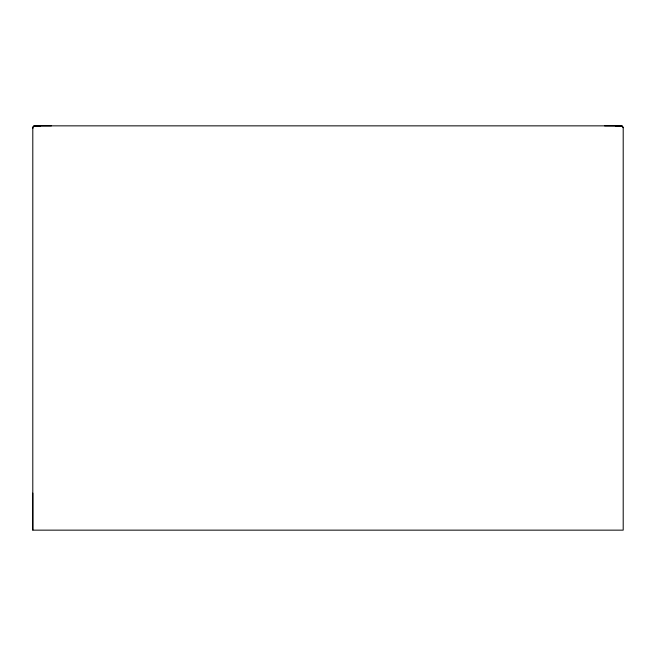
<?xml version="1.0" encoding="UTF-8"?>
<svg xmlns="http://www.w3.org/2000/svg" width="656" height="656" viewBox="0 0 656 656"><rect width="100%" height="100%" fill="white"/><g stroke="black" fill="none" stroke-linecap="round" stroke-linejoin="round"><path stroke-width="0.98" d="M32.8 530.073L32.8 128.363M32.8 127.715L33.817 125.968L36.392 125.854M618.969 126.272L621.134 125.854L618.247 126.362M619.067 126.272L620.945 125.862M618.641 126.239L622.183 126.001L623.2 127.477L623.2 530.146L32.8 530.146L32.8 493.107M618.583 126.239L620.765 125.862L618.829 126.214M619.051 126.214L620.879 125.87L618.92 126.223M617.411 126.346L620.396 125.87L617.46 126.255M617.558 126.337L622.183 125.968L623.2 127.715M617.599 126.313L620.568 125.862M615.959 126.329L619.994 125.854M616.435 126.313L620.314 125.862L604.594 125.854M616.222 126.296L620.666 125.854L619.608 125.854M616.14 126.288L620.166 125.854M39.778 126.296L33.817 125.968L32.866 126.92L32.8 128.601M620.691 125.862L34.932 125.854M51.406 125.854L35.711 125.854L39.565 126.313M35.834 125.854L39.86 126.288M36.006 125.854L40.041 126.329M38.54 126.255L35.604 125.87L38.589 126.346M35.432 125.862L38.401 126.313M38.442 126.337L35.408 125.862L37.359 126.239M37.753 126.362L34.866 125.854L37.031 126.272M37.08 126.223L35.121 125.87L36.949 126.214M37.171 126.214L35.235 125.862L37.417 126.239M35.055 125.862L36.933 126.272"/></g></svg>
